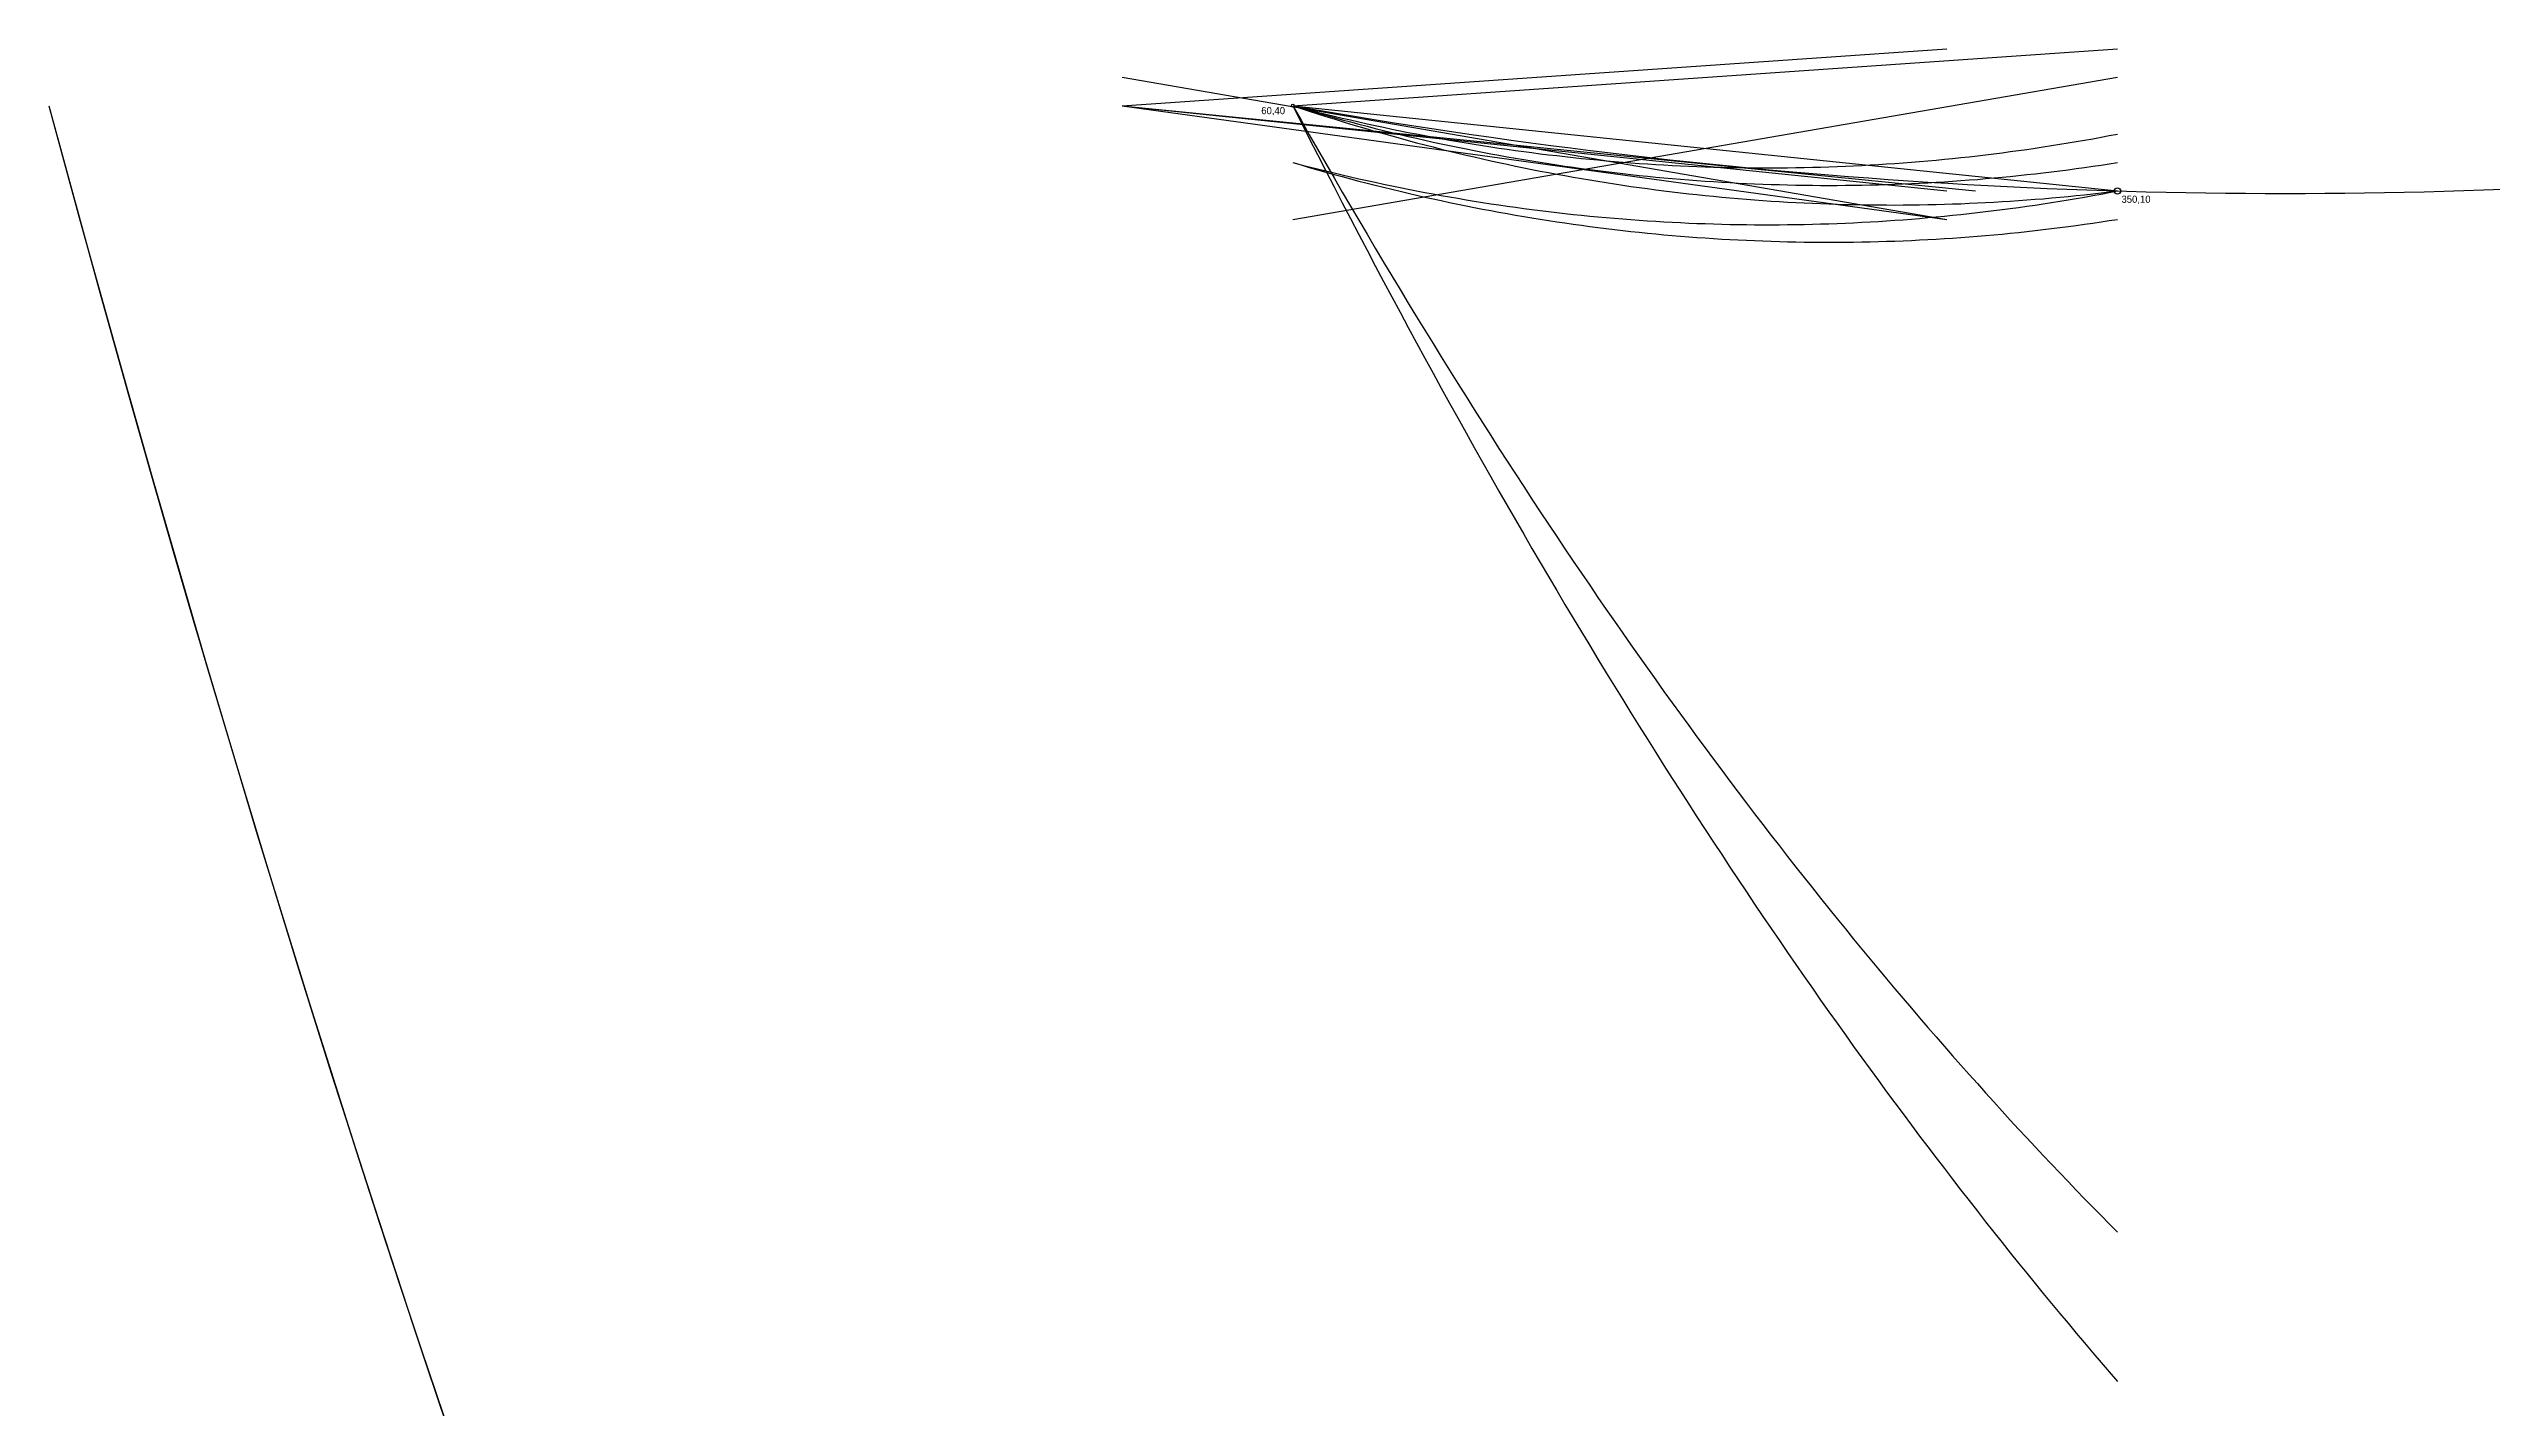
# Model space of a CAD drawing. Header units: metres. Extents: x -508 to 1715, y -1779 to 3405.
# Drawn here: x -377 to 481, y -418 to 60 of the extents above; entities that cross this region are included whole.
import ezdxf

# ---------------------------------------------------------------- set-up
doc = ezdxf.new("R2010")
doc.units = ezdxf.units.M

msp = doc.modelspace()

# ---------------------------------------------------------------- linework, layer by layer
for points in [[(0, 40), (290, 60)], [(0, 40), (290, 60)], [(60, 40), (350, 60)], [(60, 40), (350, 60)], [(60, 40), (350, 60)], [(60, 40), (350, 60)], [(0, 50), (290, 0)], [(0, 50), (290, 0)], [(0, 50), (290, 0)], [(60, 0), (350, 50)], [(60, 0), (350, 50)], [(60, 0), (350, 50)], [(60, 0), (350, 50)], [(60, 0), (350, 50)], [(-377.42, 40), (-370.14, 13.17), (-362.87, -13.35), (-355.59, -39.56), (-348.32, -65.46), (-341.05, -91.06), (-333.77, -116.36), (-326.5, -141.36), (-319.22, -166.06), (-311.95, -190.47), (-304.68, -214.6), (-297.4, -238.44), (-290.13, -262), (-282.85, -285.28), (-275.58, -308.28), (-268.3, -331.01), (-261.03, -353.47), (-253.76, -375.66), (-246.48, -397.59), (-239.21, -419.26)], [(-377.42, 40), (-370.14, 13.17), (-362.87, -13.35), (-355.59, -39.56), (-348.32, -65.46), (-341.05, -91.06), (-333.77, -116.36), (-326.5, -141.36), (-319.22, -166.06), (-311.95, -190.47), (-304.68, -214.6), (-297.4, -238.44), (-290.13, -262), (-282.85, -285.28), (-275.58, -308.28), (-268.3, -331.01), (-261.03, -353.47), (-253.76, -375.66), (-246.48, -397.59), (-239.21, -419.26)], [(-377.42, 40), (-366.37, -0.63), (-355.32, -40.55), (-344.27, -79.75), (-333.22, -118.25), (-322.18, -156.07), (-311.13, -193.22), (-300.08, -229.7), (-289.03, -265.52), (-277.98, -300.71), (-266.93, -335.26), (-255.89, -369.19), (-244.84, -402.52), (-233.79, -435.23)], [(-377.42, 40), (-366.37, -0.63), (-355.32, -40.55), (-344.27, -79.75), (-333.22, -118.25), (-322.18, -156.07), (-311.13, -193.22), (-300.08, -229.7), (-289.03, -265.52), (-277.98, -300.71), (-266.93, -335.26), (-255.89, -369.19), (-244.84, -402.52), (-233.79, -435.23)], [(-377.42, 40), (-359.09, -26.99), (-340.77, -92.02), (-322.45, -155.14), (-304.13, -216.41), (-285.8, -275.86), (-267.48, -333.56), (-249.16, -389.55), (-230.84, -443.88), (-212.51, -496.58), (-194.19, -547.71), (-175.87, -597.3), (-157.55, -645.4), (-139.22, -692.04), (-120.9, -737.27), (-102.58, -781.12), (-84.26, -823.62), (-65.93, -864.82)], [(0, 40), (290, 0)], [(0, 40), (290, 10)], [(0, 40), (300, 10)], [(0, 40), (300, 10)], [(0, 40), (300, 10)], [(60, 40), (350, 10)], [(60, 40), (66.98, 38.77), (73.96, 37.57), (80.94, 36.4), (87.92, 35.25), (94.89, 34.12), (101.87, 33.02), (108.85, 31.94), (115.83, 30.89), (122.81, 29.87), (129.79, 28.87), (136.77, 27.89), (143.75, 26.94), (150.73, 26.01), (157.7, 25.11), (164.68, 24.23), (171.66, 23.38), (178.64, 22.55), (185.62, 21.75), (192.6, 20.97), (199.58, 20.22), (206.56, 19.49), (213.53, 18.79), (220.51, 18.11), (227.49, 17.45), (234.47, 16.83), (241.45, 16.22), (248.43, 15.64), (255.41, 15.09), (262.39, 14.56), (269.37, 14.05), (276.34, 13.57), (283.32, 13.11), (290.3, 12.68), (297.28, 12.28), (304.26, 11.89), (311.24, 11.54), (318.22, 11.2), (325.2, 10.9), (332.18, 10.61), (339.15, 10.35), (346.13, 10.12), (353.11, 9.91), (360.09, 9.72), (367.07, 9.56), (374.05, 9.43), (381.03, 9.32), (388.01, 9.23), (394.98, 9.17), (401.96, 9.13), (408.94, 9.12), (415.92, 9.13), (422.9, 9.17), (429.88, 9.23), (436.86, 9.32), (443.84, 9.43), (450.82, 9.56), (457.79, 9.72), (464.77, 9.91), (471.75, 10.12), (478.73, 10.35), (485.71, 10.61)], [(60, 40), (62.9, 39.04), (65.8, 38.08), (68.7, 37.15), (71.6, 36.22), (74.5, 35.32), (77.4, 34.42), (80.3, 33.54), (83.2, 32.67), (86.1, 31.82), (89, 30.97), (91.9, 30.15), (94.8, 29.33), (97.7, 28.53), (100.6, 27.75), (103.5, 26.98), (106.4, 26.22), (109.3, 25.47), (112.2, 24.74), (115.1, 24.02), (118, 23.32), (120.9, 22.63), (123.8, 21.95), (126.7, 21.28), (129.6, 20.63), (132.5, 20), (135.4, 19.37), (138.3, 18.76), (141.2, 18.17), (144.1, 17.58), (147, 17.01), (149.9, 16.46), (152.8, 15.91), (155.7, 15.38), (158.6, 14.87), (161.5, 14.36), (164.4, 13.87), (167.3, 13.4), (170.2, 12.93), (173.1, 12.48), (176, 12.05), (178.9, 11.62), (181.8, 11.21), (184.7, 10.82), (187.6, 10.43), (190.5, 10.06), (193.4, 9.71), (196.3, 9.36), (199.2, 9.03), (202.1, 8.71), (205, 8.41), (207.9, 8.12), (210.8, 7.84), (213.7, 7.58), (216.6, 7.33), (219.5, 7.09), (222.4, 6.86), (225.3, 6.65), (228.2, 6.45), (231.1, 6.27), (234, 6.1), (236.9, 5.94), (239.8, 5.79), (242.7, 5.66), (245.6, 5.54), (248.5, 5.43), (251.4, 5.34), (254.3, 5.26), (257.2, 5.19), (260.1, 5.14), (263, 5.1), (265.9, 5.07), (268.8, 5.06), (271.7, 5.05), (274.6, 5.07), (277.5, 5.09), (280.4, 5.13), (283.3, 5.18), (286.2, 5.25), (289.1, 5.32), (292, 5.42), (294.9, 5.52), (297.8, 5.64), (300.7, 5.77), (303.6, 5.91), (306.5, 6.07), (309.4, 6.24), (312.3, 6.42), (315.2, 6.62), (318.1, 6.83), (321, 7.05), (323.9, 7.28), (326.8, 7.53), (329.7, 7.79), (332.6, 8.07), (335.5, 8.36), (338.4, 8.66), (341.3, 8.98), (344.2, 9.3), (347.1, 9.65), (350, 10)], [(60, 40), (62.9, 39.04), (65.8, 38.08), (68.7, 37.15), (71.6, 36.22), (74.5, 35.32), (77.4, 34.42), (80.3, 33.54), (83.2, 32.67), (86.1, 31.82), (89, 30.97), (91.9, 30.15), (94.8, 29.33), (97.7, 28.53), (100.6, 27.75), (103.5, 26.98), (106.4, 26.22), (109.3, 25.47), (112.2, 24.74), (115.1, 24.02), (118, 23.32), (120.9, 22.63), (123.8, 21.95), (126.7, 21.28), (129.6, 20.63), (132.5, 20), (135.4, 19.37), (138.3, 18.76), (141.2, 18.17), (144.1, 17.58), (147, 17.01), (149.9, 16.46), (152.8, 15.91), (155.7, 15.38), (158.6, 14.87), (161.5, 14.36), (164.4, 13.87), (167.3, 13.4), (170.2, 12.93), (173.1, 12.48), (176, 12.05), (178.9, 11.62), (181.8, 11.21), (184.7, 10.82), (187.6, 10.43), (190.5, 10.06), (193.4, 9.71), (196.3, 9.36), (199.2, 9.03), (202.1, 8.71), (205, 8.41), (207.9, 8.12), (210.8, 7.84), (213.7, 7.58), (216.6, 7.33), (219.5, 7.09), (222.4, 6.86), (225.3, 6.65), (228.2, 6.45), (231.1, 6.27), (234, 6.1), (236.9, 5.94), (239.8, 5.79), (242.7, 5.66), (245.6, 5.54), (248.5, 5.43), (251.4, 5.34), (254.3, 5.26), (257.2, 5.19), (260.1, 5.14), (263, 5.1), (265.9, 5.07), (268.8, 5.06), (271.7, 5.05), (274.6, 5.07), (277.5, 5.09), (280.4, 5.13), (283.3, 5.18), (286.2, 5.25), (289.1, 5.32), (292, 5.42), (294.9, 5.52), (297.8, 5.64), (300.7, 5.77), (303.6, 5.91), (306.5, 6.07), (309.4, 6.24), (312.3, 6.42), (315.2, 6.62), (318.1, 6.83), (321, 7.05), (323.9, 7.28), (326.8, 7.53), (329.7, 7.79), (332.6, 8.07), (335.5, 8.36), (338.4, 8.66), (341.3, 8.98), (344.2, 9.3), (347.1, 9.65), (350, 10)], [(60, 40), (62.9, 39.04), (65.8, 38.08), (68.7, 37.15), (71.6, 36.22), (74.5, 35.32), (77.4, 34.42), (80.3, 33.54), (83.2, 32.67), (86.1, 31.82), (89, 30.97), (91.9, 30.15), (94.8, 29.33), (97.7, 28.53), (100.6, 27.75), (103.5, 26.98), (106.4, 26.22), (109.3, 25.47), (112.2, 24.74), (115.1, 24.02), (118, 23.32), (120.9, 22.63), (123.8, 21.95), (126.7, 21.28), (129.6, 20.63), (132.5, 20), (135.4, 19.37), (138.3, 18.76), (141.2, 18.17), (144.1, 17.58), (147, 17.01), (149.9, 16.46), (152.8, 15.91), (155.7, 15.38), (158.6, 14.87), (161.5, 14.36), (164.4, 13.87), (167.3, 13.4), (170.2, 12.93), (173.1, 12.48), (176, 12.05), (178.9, 11.62), (181.8, 11.21), (184.7, 10.82), (187.6, 10.43), (190.5, 10.06), (193.4, 9.71), (196.3, 9.36), (199.2, 9.03), (202.1, 8.71), (205, 8.41), (207.9, 8.12), (210.8, 7.84), (213.7, 7.58), (216.6, 7.33), (219.5, 7.09), (222.4, 6.86), (225.3, 6.65), (228.2, 6.45), (231.1, 6.27), (234, 6.1), (236.9, 5.94), (239.8, 5.79), (242.7, 5.66), (245.6, 5.54), (248.5, 5.43), (251.4, 5.34), (254.3, 5.26), (257.2, 5.19), (260.1, 5.14), (263, 5.1), (265.9, 5.07), (268.8, 5.06), (271.7, 5.05), (274.6, 5.07), (277.5, 5.09), (280.4, 5.13), (283.3, 5.18), (286.2, 5.25), (289.1, 5.32), (292, 5.42), (294.9, 5.52), (297.8, 5.64), (300.7, 5.77), (303.6, 5.91), (306.5, 6.07), (309.4, 6.24), (312.3, 6.42), (315.2, 6.62), (318.1, 6.83), (321, 7.05), (323.9, 7.28), (326.8, 7.53), (329.7, 7.79), (332.6, 8.07), (335.5, 8.36), (338.4, 8.66), (341.3, 8.98), (344.2, 9.3), (347.1, 9.65), (350, 10)], [(60, 40), (62.9, 39.24), (65.8, 38.5), (68.7, 37.77), (71.6, 37.05), (74.5, 36.34), (77.4, 35.65), (80.3, 34.98), (83.2, 34.31), (86.1, 33.66), (89, 33.03), (91.9, 32.4), (94.8, 31.79), (97.7, 31.2), (100.6, 30.61), (103.5, 30.05), (106.4, 29.49), (109.3, 28.95), (112.2, 28.42), (115.1, 27.9), (118, 27.4), (120.9, 26.91), (123.8, 26.43), (126.7, 25.97), (129.6, 25.52), (132.5, 25.09), (135.4, 24.66), (138.3, 24.25), (141.2, 23.86), (144.1, 23.47), (147, 23.11), (149.9, 22.75), (152.8, 22.41), (155.7, 22.08), (158.6, 21.76), (161.5, 21.46), (164.4, 21.17), (167.3, 20.89), (170.2, 20.62), (173.1, 20.37), (176, 20.14), (178.9, 19.91), (181.8, 19.7), (184.7, 19.5), (187.6, 19.32), (190.5, 19.15), (193.4, 18.99), (196.3, 18.84), (199.2, 18.71), (202.1, 18.59), (205, 18.49), (207.9, 18.39), (210.8, 18.31), (213.7, 18.25), (216.6, 18.2), (219.5, 18.16), (222.4, 18.13), (225.3, 18.11), (228.2, 18.11), (231.1, 18.13), (234, 18.15), (236.9, 18.19), (239.8, 18.24), (242.7, 18.31), (245.6, 18.39), (248.5, 18.48), (251.4, 18.58), (254.3, 18.7), (257.2, 18.83), (260.1, 18.98), (263, 19.13), (265.9, 19.3), (268.8, 19.49), (271.7, 19.68), (274.6, 19.89), (277.5, 20.12), (280.4, 20.35), (283.3, 20.6), (286.2, 20.87), (289.1, 21.14), (292, 21.43), (294.9, 21.73), (297.8, 22.05), (300.7, 22.38), (303.6, 22.72), (306.5, 23.08), (309.4, 23.44), (312.3, 23.83), (315.2, 24.22), (318.1, 24.63), (321, 25.05), (323.9, 25.49), (326.8, 25.93), (329.7, 26.4), (332.6, 26.87), (335.5, 27.36), (338.4, 27.86), (341.3, 28.38), (344.2, 28.9), (347.1, 29.45), (350, 30)], [(60, 40), (62.9, 39.24), (65.8, 38.5), (68.7, 37.77), (71.6, 37.05), (74.5, 36.34), (77.4, 35.65), (80.3, 34.98), (83.2, 34.31), (86.1, 33.66), (89, 33.03), (91.9, 32.4), (94.8, 31.79), (97.7, 31.2), (100.6, 30.61), (103.5, 30.05), (106.4, 29.49), (109.3, 28.95), (112.2, 28.42), (115.1, 27.9), (118, 27.4), (120.9, 26.91), (123.8, 26.43), (126.7, 25.97), (129.6, 25.52), (132.5, 25.09), (135.4, 24.66), (138.3, 24.25), (141.2, 23.86), (144.1, 23.47), (147, 23.11), (149.9, 22.75), (152.8, 22.41), (155.7, 22.08), (158.6, 21.76), (161.5, 21.46), (164.4, 21.17), (167.3, 20.89), (170.2, 20.62), (173.1, 20.37), (176, 20.14), (178.9, 19.91), (181.8, 19.7), (184.7, 19.5), (187.6, 19.32), (190.5, 19.15), (193.4, 18.99), (196.3, 18.84), (199.2, 18.71), (202.1, 18.59), (205, 18.49), (207.9, 18.39), (210.8, 18.31), (213.7, 18.25), (216.6, 18.2), (219.5, 18.16), (222.4, 18.13), (225.3, 18.11), (228.2, 18.11), (231.1, 18.13), (234, 18.15), (236.9, 18.19), (239.8, 18.24), (242.7, 18.31), (245.6, 18.39), (248.5, 18.48), (251.4, 18.58), (254.3, 18.7), (257.2, 18.83), (260.1, 18.98), (263, 19.13), (265.9, 19.3), (268.8, 19.49), (271.7, 19.68), (274.6, 19.89), (277.5, 20.12), (280.4, 20.35), (283.3, 20.6), (286.2, 20.87), (289.1, 21.14), (292, 21.43), (294.9, 21.73), (297.8, 22.05), (300.7, 22.38), (303.6, 22.72), (306.5, 23.08), (309.4, 23.44), (312.3, 23.83), (315.2, 24.22), (318.1, 24.63), (321, 25.05), (323.9, 25.49), (326.8, 25.93), (329.7, 26.4), (332.6, 26.87), (335.5, 27.36), (338.4, 27.86), (341.3, 28.38), (344.2, 28.9), (347.1, 29.45), (350, 30)], [(60, 40), (62.9, 39.24), (65.8, 38.5), (68.7, 37.77), (71.6, 37.05), (74.5, 36.34), (77.4, 35.65), (80.3, 34.98), (83.2, 34.31), (86.1, 33.66), (89, 33.03), (91.9, 32.4), (94.8, 31.79), (97.7, 31.2), (100.6, 30.61), (103.5, 30.05), (106.4, 29.49), (109.3, 28.95), (112.2, 28.42), (115.1, 27.9), (118, 27.4), (120.9, 26.91), (123.8, 26.43), (126.7, 25.97), (129.6, 25.52), (132.5, 25.09), (135.4, 24.66), (138.3, 24.25), (141.2, 23.86), (144.1, 23.47), (147, 23.11), (149.9, 22.75), (152.8, 22.41), (155.7, 22.08), (158.6, 21.76), (161.5, 21.46), (164.4, 21.17), (167.3, 20.89), (170.2, 20.62), (173.1, 20.37), (176, 20.14), (178.9, 19.91), (181.8, 19.7), (184.7, 19.5), (187.6, 19.32), (190.5, 19.15), (193.4, 18.99), (196.3, 18.84), (199.2, 18.71), (202.1, 18.59), (205, 18.49), (207.9, 18.39), (210.8, 18.31), (213.7, 18.25), (216.6, 18.2), (219.5, 18.16), (222.4, 18.13), (225.3, 18.11), (228.2, 18.11), (231.1, 18.13), (234, 18.15), (236.9, 18.19), (239.8, 18.24), (242.7, 18.31), (245.6, 18.39), (248.5, 18.48), (251.4, 18.58), (254.3, 18.7), (257.2, 18.83), (260.1, 18.98), (263, 19.13), (265.9, 19.3), (268.8, 19.49), (271.7, 19.68), (274.6, 19.89), (277.5, 20.12), (280.4, 20.35), (283.3, 20.6), (286.2, 20.87), (289.1, 21.14), (292, 21.43), (294.9, 21.73), (297.8, 22.05), (300.7, 22.38), (303.6, 22.72), (306.5, 23.08), (309.4, 23.44), (312.3, 23.83), (315.2, 24.22), (318.1, 24.63), (321, 25.05), (323.9, 25.49), (326.8, 25.93), (329.7, 26.4), (332.6, 26.87), (335.5, 27.36), (338.4, 27.86), (341.3, 28.38), (344.2, 28.9), (347.1, 29.45), (350, 30)], [(60, 40), (62.9, 39.14), (65.8, 38.29), (68.7, 37.46), (71.6, 36.64), (74.5, 35.83), (77.4, 35.04), (80.3, 34.26), (83.2, 33.49), (86.1, 32.74), (89, 32), (91.9, 31.28), (94.8, 30.57), (97.7, 29.87), (100.6, 29.19), (103.5, 28.52), (106.4, 27.86), (109.3, 27.21), (112.2, 26.58), (115.1, 25.97), (118, 25.36), (120.9, 24.77), (123.8, 24.2), (126.7, 23.63), (129.6, 23.08), (132.5, 22.55), (135.4, 22.03), (138.3, 21.52), (141.2, 21.02), (144.1, 20.54), (147, 20.07), (149.9, 19.61), (152.8, 19.17), (155.7, 18.74), (158.6, 18.32), (161.5, 17.92), (164.4, 17.53), (167.3, 17.15), (170.2, 16.79), (173.1, 16.44), (176, 16.1), (178.9, 15.78), (181.8, 15.47), (184.7, 15.17), (187.6, 14.88), (190.5, 14.61), (193.4, 14.36), (196.3, 14.11), (199.2, 13.88), (202.1, 13.66), (205, 13.46), (207.9, 13.27), (210.8, 13.09), (213.7, 12.92), (216.6, 12.77), (219.5, 12.63), (222.4, 12.51), (225.3, 12.39), (228.2, 12.29), (231.1, 12.21), (234, 12.13), (236.9, 12.07), (239.8, 12.03), (242.7, 11.99), (245.6, 11.97), (248.5, 11.96), (251.4, 11.97), (254.3, 11.99), (257.2, 12.02), (260.1, 12.07), (263, 12.12), (265.9, 12.2), (268.8, 12.28), (271.7, 12.38), (274.6, 12.49), (277.5, 12.61), (280.4, 12.75), (283.3, 12.9), (286.2, 13.06), (289.1, 13.24), (292, 13.43), (294.9, 13.63), (297.8, 13.85), (300.7, 14.08), (303.6, 14.32), (306.5, 14.58), (309.4, 14.85), (312.3, 15.13), (315.2, 15.42), (318.1, 15.73), (321, 16.05), (323.9, 16.39), (326.8, 16.74), (329.7, 17.1), (332.6, 17.47), (335.5, 17.86), (338.4, 18.26), (341.3, 18.68), (344.2, 19.1), (347.1, 19.55), (350, 20)], [(60, 40), (62.9, 34.87), (65.8, 29.76), (68.7, 24.68), (71.6, 19.62), (74.5, 14.59), (77.4, 9.59), (80.3, 4.62), (83.2, -0.33), (86.1, -5.26), (89, -10.16), (91.9, -15.03), (94.8, -19.88), (97.7, -24.7), (100.6, -29.49), (103.5, -34.26), (106.4, -39.01), (109.3, -43.73), (112.2, -48.42), (115.1, -53.09), (118, -57.74), (120.9, -62.36), (123.8, -66.95), (126.7, -71.52), (129.6, -76.07), (132.5, -80.59), (135.4, -85.09), (138.3, -89.56), (141.2, -94.01), (144.1, -98.44), (147, -102.84), (149.9, -107.22), (152.8, -111.57), (155.7, -115.9), (158.6, -120.21), (161.5, -124.49), (164.4, -128.75), (167.3, -132.99), (170.2, -137.2), (173.1, -141.39), (176, -145.56), (178.9, -149.7), (181.8, -153.82), (184.7, -157.92), (187.6, -162), (190.5, -166.05), (193.4, -170.08), (196.3, -174.09), (199.2, -178.07), (202.1, -182.04), (205, -185.98), (207.9, -189.9), (210.8, -193.79), (213.7, -197.67), (216.6, -201.52), (219.5, -205.35), (222.4, -209.16), (225.3, -212.95), (228.2, -216.72), (231.1, -220.46), (234, -224.18), (236.9, -227.89), (239.8, -231.57), (242.7, -235.23), (245.6, -238.86), (248.5, -242.48), (251.4, -246.08), (254.3, -249.65), (257.2, -253.21), (260.1, -256.74), (263, -260.25), (265.9, -263.75), (268.8, -267.22), (271.7, -270.67), (274.6, -274.1), (277.5, -277.51), (280.4, -280.9), (283.3, -284.27), (286.2, -287.62), (289.1, -290.95), (292, -294.26), (294.9, -297.55), (297.8, -300.82), (300.7, -304.07), (303.6, -307.3), (306.5, -310.51), (309.4, -313.7), (312.3, -316.88), (315.2, -320.03), (318.1, -323.16), (321, -326.28), (323.9, -329.37), (326.8, -332.45), (329.7, -335.5), (332.6, -338.54), (335.5, -341.56), (338.4, -344.56), (341.3, -347.54), (344.2, -350.5), (347.1, -353.44), (350, -356.37)], [(60, 40), (62.9, 34.87), (65.8, 29.76), (68.7, 24.68), (71.6, 19.62), (74.5, 14.59), (77.4, 9.59), (80.3, 4.62), (83.2, -0.33), (86.1, -5.26), (89, -10.16), (91.9, -15.03), (94.8, -19.88), (97.7, -24.7), (100.6, -29.49), (103.5, -34.26), (106.4, -39.01), (109.3, -43.73), (112.2, -48.42), (115.1, -53.09), (118, -57.74), (120.9, -62.36), (123.8, -66.95), (126.7, -71.52), (129.6, -76.07), (132.5, -80.59), (135.4, -85.09), (138.3, -89.56), (141.2, -94.01), (144.1, -98.44), (147, -102.84), (149.9, -107.22), (152.8, -111.57), (155.7, -115.9), (158.6, -120.21), (161.5, -124.49), (164.4, -128.75), (167.3, -132.99), (170.2, -137.2), (173.1, -141.39), (176, -145.56), (178.9, -149.7), (181.8, -153.82), (184.7, -157.92), (187.6, -162), (190.5, -166.05), (193.4, -170.08), (196.3, -174.09), (199.2, -178.07), (202.1, -182.04), (205, -185.98), (207.9, -189.9), (210.8, -193.79), (213.7, -197.67), (216.6, -201.52), (219.5, -205.35), (222.4, -209.16), (225.3, -212.95), (228.2, -216.72), (231.1, -220.46), (234, -224.18), (236.9, -227.89), (239.8, -231.57), (242.7, -235.23), (245.6, -238.86), (248.5, -242.48), (251.4, -246.08), (254.3, -249.65), (257.2, -253.21), (260.1, -256.74), (263, -260.25), (265.9, -263.75), (268.8, -267.22), (271.7, -270.67), (274.6, -274.1), (277.5, -277.51), (280.4, -280.9), (283.3, -284.27), (286.2, -287.62), (289.1, -290.95), (292, -294.26), (294.9, -297.55), (297.8, -300.82), (300.7, -304.07), (303.6, -307.3), (306.5, -310.51), (309.4, -313.7), (312.3, -316.88), (315.2, -320.03), (318.1, -323.16), (321, -326.28), (323.9, -329.37), (326.8, -332.45), (329.7, -335.5), (332.6, -338.54), (335.5, -341.56), (338.4, -344.56), (341.3, -347.54), (344.2, -350.5), (347.1, -353.44), (350, -356.37)], [(60, 40), (62.9, 34.24), (65.8, 28.5), (68.7, 22.79), (71.6, 17.11), (74.5, 11.47), (77.4, 5.85), (80.3, 0.25), (83.2, -5.31), (86.1, -10.84), (89, -16.35), (91.9, -21.83), (94.8, -27.28), (97.7, -32.7), (100.6, -38.1), (103.5, -43.46), (106.4, -48.8), (109.3, -54.11), (112.2, -59.4), (115.1, -64.65), (118, -69.88), (120.9, -75.09), (123.8, -80.26), (126.7, -85.41), (129.6, -90.53), (132.5, -95.63), (135.4, -100.7), (138.3, -105.74), (141.2, -110.76), (144.1, -115.75), (147, -120.71), (149.9, -125.65), (152.8, -130.56), (155.7, -135.45), (158.6, -140.31), (161.5, -145.14), (164.4, -149.95), (167.3, -154.74), (170.2, -159.5), (173.1, -164.23), (176, -168.94), (178.9, -173.62), (181.8, -178.28), (184.7, -182.91), (187.6, -187.52), (190.5, -192.11), (193.4, -196.67), (196.3, -201.2), (199.2, -205.71), (202.1, -210.2), (205, -214.66), (207.9, -219.1), (210.8, -223.51), (213.7, -227.91), (216.6, -232.27), (219.5, -236.61), (222.4, -240.93), (225.3, -245.23), (228.2, -249.5), (231.1, -253.75), (234, -257.98), (236.9, -262.18), (239.8, -266.36), (242.7, -270.52), (245.6, -274.65), (248.5, -278.76), (251.4, -282.85), (254.3, -286.91), (257.2, -290.96), (260.1, -294.98), (263, -298.97), (265.9, -302.95), (268.8, -306.9), (271.7, -310.83), (274.6, -314.74), (277.5, -318.63), (280.4, -322.49), (283.3, -326.34), (286.2, -330.16), (289.1, -333.96), (292, -337.73), (294.9, -341.49), (297.8, -345.22), (300.7, -348.94), (303.6, -352.63), (306.5, -356.3), (309.4, -359.95), (312.3, -363.58), (315.2, -367.19), (318.1, -370.77), (321, -374.34), (323.9, -377.88), (326.8, -381.41), (329.7, -384.91), (332.6, -388.39), (335.5, -391.86), (338.4, -395.3), (341.3, -398.72), (344.2, -402.12), (347.1, -405.5), (350, -408.86)], [(60, 20), (62.9, 19.14), (65.8, 18.29), (68.7, 17.46), (71.6, 16.64), (74.5, 15.83), (77.4, 15.04), (80.3, 14.26), (83.2, 13.49), (86.1, 12.74), (89, 12), (91.9, 11.28), (94.8, 10.57), (97.7, 9.87), (100.6, 9.19), (103.5, 8.52), (106.4, 7.86), (109.3, 7.21), (112.2, 6.58), (115.1, 5.97), (118, 5.36), (120.9, 4.77), (123.8, 4.2), (126.7, 3.63), (129.6, 3.08), (132.5, 2.55), (135.4, 2.03), (138.3, 1.52), (141.2, 1.02), (144.1, 0.54), (147, 0.07), (149.9, -0.39), (152.8, -0.83), (155.7, -1.26), (158.6, -1.68), (161.5, -2.08), (164.4, -2.47), (167.3, -2.85), (170.2, -3.21), (173.1, -3.56), (176, -3.9), (178.9, -4.22), (181.8, -4.53), (184.7, -4.83), (187.6, -5.12), (190.5, -5.39), (193.4, -5.64), (196.3, -5.89), (199.2, -6.12), (202.1, -6.34), (205, -6.54), (207.9, -6.73), (210.8, -6.91), (213.7, -7.08), (216.6, -7.23), (219.5, -7.37), (222.4, -7.49), (225.3, -7.61), (228.2, -7.71), (231.1, -7.79), (234, -7.87), (236.9, -7.93), (239.8, -7.97), (242.7, -8.01), (245.6, -8.03), (248.5, -8.04), (251.4, -8.03), (254.3, -8.01), (257.2, -7.98), (260.1, -7.93), (263, -7.88), (265.9, -7.8), (268.8, -7.72), (271.7, -7.62), (274.6, -7.51), (277.5, -7.39), (280.4, -7.25), (283.3, -7.1), (286.2, -6.94), (289.1, -6.76), (292, -6.57), (294.9, -6.37), (297.8, -6.15), (300.7, -5.92), (303.6, -5.68), (306.5, -5.42), (309.4, -5.15), (312.3, -4.87), (315.2, -4.58), (318.1, -4.27), (321, -3.95), (323.9, -3.61), (326.8, -3.26), (329.7, -2.9), (332.6, -2.53), (335.5, -2.14), (338.4, -1.74), (341.3, -1.32), (344.2, -0.9), (347.1, -0.45), (350, 0)], [(60, 20), (62.9, 19.24), (65.8, 18.5), (68.7, 17.77), (71.6, 17.05), (74.5, 16.34), (77.4, 15.65), (80.3, 14.98), (83.2, 14.31), (86.1, 13.66), (89, 13.03), (91.9, 12.4), (94.8, 11.79), (97.7, 11.2), (100.6, 10.61), (103.5, 10.05), (106.4, 9.49), (109.3, 8.95), (112.2, 8.42), (115.1, 7.9), (118, 7.4), (120.9, 6.91), (123.8, 6.43), (126.7, 5.97), (129.6, 5.52), (132.5, 5.09), (135.4, 4.66), (138.3, 4.25), (141.2, 3.86), (144.1, 3.47), (147, 3.11), (149.9, 2.75), (152.8, 2.41), (155.7, 2.08), (158.6, 1.76), (161.5, 1.46), (164.4, 1.17), (167.3, 0.89), (170.2, 0.62), (173.1, 0.37), (176, 0.14), (178.9, -0.09), (181.8, -0.3), (184.7, -0.5), (187.6, -0.68), (190.5, -0.85), (193.4, -1.01), (196.3, -1.16), (199.2, -1.29), (202.1, -1.41), (205, -1.51), (207.9, -1.61), (210.8, -1.69), (213.7, -1.75), (216.6, -1.8), (219.5, -1.84), (222.4, -1.87), (225.3, -1.89), (228.2, -1.89), (231.1, -1.87), (234, -1.85), (236.9, -1.81), (239.8, -1.76), (242.7, -1.69), (245.6, -1.61), (248.5, -1.52), (251.4, -1.42), (254.3, -1.3), (257.2, -1.17), (260.1, -1.02), (263, -0.87), (265.9, -0.7), (268.8, -0.51), (271.7, -0.32), (274.6, -0.11), (277.5, 0.12), (280.4, 0.35), (283.3, 0.6), (286.2, 0.87), (289.1, 1.14), (292, 1.43), (294.9, 1.73), (297.8, 2.05), (300.7, 2.38), (303.6, 2.72), (306.5, 3.08), (309.4, 3.44), (312.3, 3.83), (315.2, 4.22), (318.1, 4.63), (321, 5.05), (323.9, 5.49), (326.8, 5.93), (329.7, 6.4), (332.6, 6.87), (335.5, 7.36), (338.4, 7.86), (341.3, 8.38), (344.2, 8.9), (347.1, 9.45), (350, 10)], [(60, 20), (62.9, 19.24), (65.8, 18.5), (68.7, 17.77), (71.6, 17.05), (74.5, 16.34), (77.4, 15.65), (80.3, 14.98), (83.2, 14.31), (86.1, 13.66), (89, 13.03), (91.9, 12.4), (94.8, 11.79), (97.7, 11.2), (100.6, 10.61), (103.5, 10.05), (106.4, 9.49), (109.3, 8.95), (112.2, 8.42), (115.1, 7.9), (118, 7.4), (120.9, 6.91), (123.8, 6.43), (126.7, 5.97), (129.6, 5.52), (132.5, 5.09), (135.4, 4.66), (138.3, 4.25), (141.2, 3.86), (144.1, 3.47), (147, 3.11), (149.9, 2.75), (152.8, 2.41), (155.7, 2.08), (158.6, 1.76), (161.5, 1.46), (164.4, 1.17), (167.3, 0.89), (170.2, 0.62), (173.1, 0.37), (176, 0.14), (178.9, -0.09), (181.8, -0.3), (184.7, -0.5), (187.6, -0.68), (190.5, -0.85), (193.4, -1.01), (196.3, -1.16), (199.2, -1.29), (202.1, -1.41), (205, -1.51), (207.9, -1.61), (210.8, -1.69), (213.7, -1.75), (216.6, -1.8), (219.5, -1.84), (222.4, -1.87), (225.3, -1.89), (228.2, -1.89), (231.1, -1.87), (234, -1.85), (236.9, -1.81), (239.8, -1.76), (242.7, -1.69), (245.6, -1.61), (248.5, -1.52), (251.4, -1.42), (254.3, -1.3), (257.2, -1.17), (260.1, -1.02), (263, -0.87), (265.9, -0.7), (268.8, -0.51), (271.7, -0.32), (274.6, -0.11), (277.5, 0.12), (280.4, 0.35), (283.3, 0.6), (286.2, 0.87), (289.1, 1.14), (292, 1.43), (294.9, 1.73), (297.8, 2.05), (300.7, 2.38), (303.6, 2.72), (306.5, 3.08), (309.4, 3.44), (312.3, 3.83), (315.2, 4.22), (318.1, 4.63), (321, 5.05), (323.9, 5.49), (326.8, 5.93), (329.7, 6.4), (332.6, 6.87), (335.5, 7.36), (338.4, 7.86), (341.3, 8.38), (344.2, 8.9), (347.1, 9.45), (350, 10)], [(60, 20), (62.9, 19.24), (65.8, 18.5), (68.7, 17.77), (71.6, 17.05), (74.5, 16.34), (77.4, 15.65), (80.3, 14.98), (83.2, 14.31), (86.1, 13.66), (89, 13.03), (91.9, 12.4), (94.8, 11.79), (97.7, 11.2), (100.6, 10.61), (103.5, 10.05), (106.4, 9.49), (109.3, 8.95), (112.2, 8.42), (115.1, 7.9), (118, 7.4), (120.9, 6.91), (123.8, 6.43), (126.7, 5.97), (129.6, 5.52), (132.5, 5.09), (135.4, 4.66), (138.3, 4.25), (141.2, 3.86), (144.1, 3.47), (147, 3.11), (149.9, 2.75), (152.8, 2.41), (155.7, 2.08), (158.6, 1.76), (161.5, 1.46), (164.4, 1.17), (167.3, 0.89), (170.2, 0.62), (173.1, 0.37), (176, 0.14), (178.9, -0.09), (181.8, -0.3), (184.7, -0.5), (187.6, -0.68), (190.5, -0.85), (193.4, -1.01), (196.3, -1.16), (199.2, -1.29), (202.1, -1.41), (205, -1.51), (207.9, -1.61), (210.8, -1.69), (213.7, -1.75), (216.6, -1.8), (219.5, -1.84), (222.4, -1.87), (225.3, -1.89), (228.2, -1.89), (231.1, -1.87), (234, -1.85), (236.9, -1.81), (239.8, -1.76), (242.7, -1.69), (245.6, -1.61), (248.5, -1.52), (251.4, -1.42), (254.3, -1.3), (257.2, -1.17), (260.1, -1.02), (263, -0.87), (265.9, -0.7), (268.8, -0.51), (271.7, -0.32), (274.6, -0.11), (277.5, 0.12), (280.4, 0.35), (283.3, 0.6), (286.2, 0.87), (289.1, 1.14), (292, 1.43), (294.9, 1.73), (297.8, 2.05), (300.7, 2.38), (303.6, 2.72), (306.5, 3.08), (309.4, 3.44), (312.3, 3.83), (315.2, 4.22), (318.1, 4.63), (321, 5.05), (323.9, 5.49), (326.8, 5.93), (329.7, 6.4), (332.6, 6.87), (335.5, 7.36), (338.4, 7.86), (341.3, 8.38), (344.2, 8.9), (347.1, 9.45), (350, 10)]]:
    msp.add_lwpolyline(points)
for centre, radius in [((60, 40), 0.519), ((350, 10), 1.11)]:
    msp.add_circle(centre, radius)

# ---------------------------------------------------------------- texts
at = {"char_height": 2.5, "attachment_point": 1}
for s, insert in [('60,40', (48.91, 39.51)), ('350,10', (351.38, 8.33))]:
    msp.add_mtext_dynamic_manual_height_columns(s, width=7.636, gutter_width=12.5, heights=[0], dxfattribs=dict(at, insert=insert))

doc.saveas('drawing.dxf')
